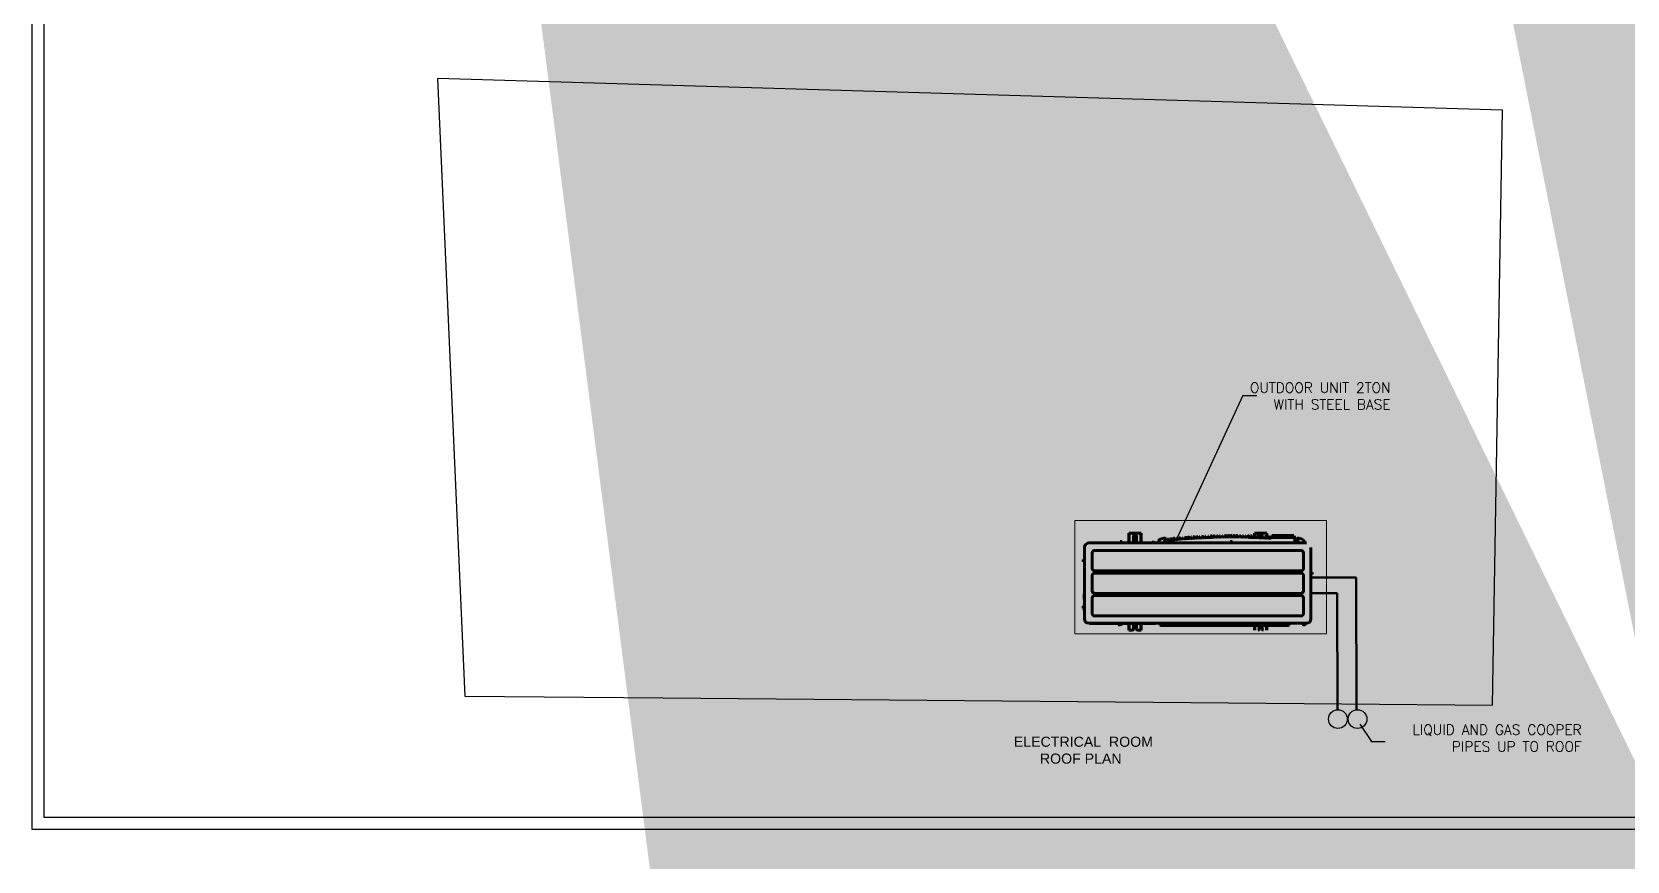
# Model space of a CAD drawing. Header units: inches. Extents: x 191440 to 383551, y 141411 to 284946.
# Drawn here: x 191647.35 to 191686.96, y 141449.01 to 141469.62 of the extents above; entities that cross this region are included whole.
import ezdxf

# ---------------------------------------------------------------- set-up
doc = ezdxf.new("R2010")
doc.units = ezdxf.units.IN
doc.header["$MEASUREMENT"] = 0
for name, color, linetype, lineweight in [('00text', 7, 'Continuous', 13), ('A-ROOF-RFDR', 1, 'Continuous', 25), ('P', 250, 'Continuous', 100)]:
    doc.layers.add(name, color=color, linetype=linetype, lineweight=lineweight)
for name, color, linetype in [('HOME', 8, 'Continuous'), ('Sanitary', 6, 'Continuous'), ('VP', 7, 'Continuous')]:
    doc.layers.add(name, color=color, linetype=linetype)
doc.styles.add('ROMANS', font='romans', dxfattribs={"height": 1})
doc.styles.get("Standard").update_dxf_attribs({"font": 'txt.shx', "height": 0.2})
doc.dimstyles.new('osama', dxfattribs={"dimtxt": 50, "dimasz": 45, "dimexe": 0.18, "dimexo": 0.0625, "dimgap": 0.2, "dimtad": 0, "dimdec": 0, "dimzin": 0, "dimdsep": 46, "dimtxsty": 'ROMANS', "dimcen": 0, "dimse1": 1, "dimse2": 1, "dimclrd": 3, "dimclre": 3, "dimclrt": 5, "dimadec": 0, "dimazin": 0, "dimtfac": 0.6, "dimtdec": 0, "dimtmove": 2, "dimatfit": 3, "dimfxl": 1, "dimtolj": 1, "dimtzin": 0, "dimarcsym": 0})

msp = doc.modelspace()

# ---------------------------------------------------------------- linework, layer by layer
msp.add_lwpolyline([(191704.84572, 141489.30032), (191647.34572, 141489.30032), (191647.34572, 141449.80032), (191704.84572, 141449.80032), (191704.84572, 141489.30032)])
msp.add_lwpolyline([(191704.54572, 141489.00032), (191647.64572, 141489.00032), (191647.64572, 141450.10032), (191704.54572, 141450.10032)], close=True)
at = {"layer": '00text', "color": 5, "lineweight": 50, "ltscale": 5}
for p, q in [((191679.10966, 141456.05656), (191680.23828, 141456.05656)), ((191680.24535, 141452.76075), (191680.23828, 141456.05656)), ((191679.11913, 141455.67014), (191679.76297, 141455.67014)), ((191679.77257, 141452.74885), (191679.76297, 141455.67014))]:
    msp.add_line(p, q, dxfattribs=at)
at = {"layer": '00text', "color": 1, "ltscale": 5}
msp.add_lwpolyline([(191673.24948, 141454.66096), (191673.24948, 141457.47301), (191679.49848, 141457.47301), (191679.49848, 141454.66096)], close=True, dxfattribs=at)
at = {"layer": 'A-ROOF-RFDR'}
for centre in [(191679.78227, 141452.53876), (191680.26868, 141452.53876)]:
    msp.add_circle(centre, 0.23244, dxfattribs=at)
at = {"layer": 'HOME'}
msp.add_line((191657.42164, 141468.45509), (191658.09676, 141453.11165), dxfattribs=at)
at = {"layer": 'HOME', "elevation": 904.54, "flags": 128}
for points in [[(191683.8682, 141467.67524), (191657.42164, 141468.45509)], [(191663.02121, 141453.06733), (191683.61824, 141452.88195), (191683.8682, 141467.67524)], [(191658.09676, 141453.11165), (191663.02121, 141453.06733)]]:
    msp.add_lwpolyline(points, dxfattribs=at)
at = {"layer": 'P', "color": 6, "linetype": 'ByBlock'}
for points in [[(191674.58719, 141457.16121), (191674.59685, 141457.16121)], [(191674.58719, 141457.16121), (191674.58719, 141456.91963)], [(191674.88675, 141457.16121), (191674.59685, 141457.16121)], [(191674.59685, 141457.16121), (191674.59685, 141456.91963)], [(191674.78045, 141457.09357), (191674.77079, 141457.1129), (191674.7418, 141457.12256), (191674.71281, 141457.1129), (191674.70315, 141457.09357)], [(191674.88675, 141457.16121), (191674.88675, 141456.93896)], [(191674.89641, 141457.16121), (191674.88675, 141457.16121)], [(191674.89641, 141457.16121), (191674.89641, 141456.93896)], [(191677.70847, 141457.16121), (191677.70847, 141457.08391)], [(191677.70847, 141457.16121), (191677.71813, 141457.16121)], [(191677.71813, 141457.16121), (191678.00803, 141457.16121)], [(191677.71813, 141457.16121), (191677.71813, 141457.05492)], [(191677.90173, 141457.09357), (191677.89207, 141457.1129), (191677.86308, 141457.12256), (191677.83409, 141457.1129), (191677.82443, 141457.09357)], [(191678.00803, 141457.04525), (191678.00803, 141457.16121)], [(191678.0177, 141457.16121), (191678.00803, 141457.16121)], [(191678.0177, 141457.03559), (191678.0177, 141457.16121)], [(191673.60152, 141456.91963), (191673.56286, 141456.90997), (191673.52421, 141456.88098), (191673.49522, 141456.85198), (191673.48556, 141456.80367)], [(191673.48556, 141456.80367), (191673.48556, 141456.78434)], [(191673.48556, 141456.78434), (191673.48556, 141456.53309)], [(191673.48556, 141456.78434), (191673.48556, 141456.53309)], [(191673.60152, 141456.91963), (191675.4279, 141456.91963)], [(191673.64017, 141456.91963), (191675.19598, 141456.91963)], [(191673.73681, 141456.72636), (191673.71748, 141456.72636), (191673.69815, 141456.70703), (191673.67882, 141456.68771), (191673.67882, 141456.66838)], [(191678.85841, 141456.72636), (191673.73681, 141456.72636)], [(191674.43257, 141456.91963), (191674.42291, 141456.91963), (191674.36493, 141456.91963), (191674.35526, 141456.91963)], [(191674.41324, 141456.94862), (191674.37459, 141456.94862)], [(191674.39392, 141456.93896), (191674.39392, 141456.93896), (191674.38425, 141456.93896), (191674.37459, 141456.93896), (191674.37459, 141456.93896)], [(191674.37459, 141456.93896), (191674.37459, 141456.91963)], [(191674.42291, 141456.91963), (191674.39392, 141456.91963), (191674.37459, 141456.91963)], [(191674.42291, 141456.93896), (191674.41324, 141456.93896), (191674.41324, 141456.93896), (191674.40358, 141456.93896), (191674.39392, 141456.93896)], [(191674.39392, 141456.91963), (191674.39392, 141456.93896)], [(191674.42291, 141456.93896), (191674.42291, 141456.91963)], [(191674.70315, 141457.09357), (191674.70315, 141456.93896)], [(191674.70315, 141456.93896), (191674.71281, 141456.91963)], [(191674.77079, 141456.91963), (191674.78045, 141456.93896)], [(191674.78045, 141457.09357), (191674.78045, 141456.93896)], [(191674.89641, 141456.93896), (191674.88675, 141456.93896), (191674.88675, 141456.93896), (191674.87709, 141456.93896), (191674.86742, 141456.93896)], [(191674.86742, 141456.93896), (191674.86742, 141456.91963)], [(191674.9254, 141456.91963), (191674.89641, 141456.91963), (191674.86742, 141456.91963)], [(191674.91574, 141456.93896), (191674.87709, 141456.93896)], [(191674.9254, 141456.93896), (191674.91574, 141456.93896), (191674.90608, 141456.93896), (191674.90608, 141456.93896), (191674.89641, 141456.93896)], [(191674.89641, 141456.91963), (191674.89641, 141456.93896)], [(191674.89641, 141456.91963), (191674.89641, 141456.93896)], [(191674.9254, 141456.93896), (191674.9254, 141456.91963)], [(191675.18632, 141456.91963), (191675.15733, 141456.91963)], [(191675.18632, 141456.93896), (191675.18632, 141456.93896), (191675.17665, 141456.93896), (191675.17665, 141456.93896), (191675.16699, 141456.93896)], [(191675.16699, 141456.93896), (191675.16699, 141456.91963)], [(191675.21531, 141456.93896), (191675.16699, 141456.93896)], [(191675.16699, 141456.91963), (191675.18632, 141456.91963)], [(191675.21531, 141456.93896), (191675.20564, 141456.93896), (191675.20564, 141456.93896), (191675.19598, 141456.93896), (191675.18632, 141456.93896)], [(191675.18632, 141456.93896), (191675.18632, 141456.91963)], [(191675.21531, 141456.91963), (191675.18632, 141456.91963)], [(191675.21531, 141456.93896), (191675.21531, 141456.91963)], [(191675.31194, 141456.91963), (191675.3216, 141456.94862)], [(191675.35059, 141456.99694), (191675.3216, 141456.96795)], [(191675.3216, 141456.94862), (191675.3216, 141456.96795)], [(191675.45689, 141457.03559), (191675.4279, 141457.02593), (191675.39891, 141457.01626), (191675.36992, 141457.0066), (191675.35059, 141456.99694)], [(191675.43757, 141456.91963), (191675.4279, 141456.91963)], [(191675.4279, 141456.91963), (191675.50521, 141456.91963)], [(191675.4279, 141456.91963), (191675.50521, 141456.91963)], [(191675.48588, 141456.94862), (191675.43757, 141456.94862)], [(191675.46656, 141456.93896), (191675.45689, 141456.93896), (191675.44723, 141456.93896), (191675.44723, 141456.93896), (191675.43757, 141456.93896)], [(191675.43757, 141456.93896), (191675.43757, 141456.91963)], [(191675.49555, 141456.91963), (191675.43757, 141456.91963)], [(191675.49555, 141456.91963), (191675.46656, 141456.91963), (191675.43757, 141456.91963)], [(191675.47622, 141457.03559), (191675.45689, 141457.03559)], [(191675.48588, 141456.93896), (191675.48588, 141456.93896), (191675.47622, 141456.93896), (191675.46656, 141456.93896), (191675.46656, 141456.93896)], [(191675.46656, 141456.93896), (191675.46656, 141456.91963)], [(191675.46656, 141456.91963), (191675.48588, 141456.91963)], [(191675.47622, 141457.03559), (191675.47622, 141457.03559), (191675.48588, 141457.03559), (191675.48588, 141457.03559), (191675.48588, 141457.02593)], [(191675.48588, 141457.02593), (191675.48588, 141457.03559)], [(191675.48588, 141457.02593), (191675.49555, 141457.01626)], [(191675.48588, 141456.93896), (191675.48588, 141456.91963)], [(191675.50521, 141457.0066), (191675.49555, 141457.01626)], [(191675.50521, 141456.97761), (191675.50521, 141456.97761), (191675.50521, 141456.97761), (191675.50521, 141456.97761), (191675.49555, 141456.96795)], [(191675.50521, 141456.91963), (191675.49555, 141456.91963)], [(191675.50521, 141457.0066), (191675.50521, 141456.97761)], [(191675.55353, 141456.98727), (191675.50521, 141456.97761)], [(191675.50521, 141456.91963), (191677.09001, 141456.91963)], [(191675.55353, 141456.98727), (191675.56319, 141457.0066)], [(191675.55353, 141456.98727), (191675.55353, 141456.98727), (191675.56319, 141456.98727), (191675.56319, 141456.97761), (191675.56319, 141456.97761), (191675.56319, 141456.97761)], [(191675.57285, 141457.0066), (191675.56319, 141457.01626), (191675.56319, 141457.0066)], [(191675.57285, 141456.98727), (191675.57285, 141457.0066)], [(191675.57285, 141456.97761), (191675.57285, 141456.97761), (191675.57285, 141456.98727), (191675.57285, 141456.98727), (191675.57285, 141456.98727), (191675.57285, 141456.98727)], [(191675.63083, 141456.98727), (191675.57285, 141456.98727)], [(191675.6405, 141457.01626), (191675.6405, 141457.02593), (191675.63083, 141457.01626)], [(191675.63083, 141457.01626), (191675.63083, 141456.98727)], [(191675.63083, 141456.98727), (191675.63083, 141456.98727), (191675.63083, 141456.98727), (191675.63083, 141456.98727), (191675.63083, 141456.98727), (191675.63083, 141456.98727)], [(191675.6405, 141457.01626), (191675.65016, 141456.99694)], [(191675.6405, 141456.98727), (191675.6405, 141456.98727), (191675.6405, 141456.98727), (191675.65016, 141456.98727), (191675.65016, 141456.98727), (191675.65016, 141456.99694)], [(191675.69848, 141456.99694), (191675.65016, 141456.99694)], [(191675.7178, 141457.02593), (191675.70814, 141457.03559), (191675.69848, 141457.02593)], [(191675.69848, 141457.02593), (191675.69848, 141456.99694)], [(191675.69848, 141456.99694), (191675.69848, 141456.99694), (191675.69848, 141456.99694), (191675.69848, 141456.99694), (191675.70814, 141456.99694), (191675.70814, 141456.98727)], [(191675.70814, 141456.99694), (191675.7178, 141456.99694), (191675.7178, 141456.99694), (191675.7178, 141456.99694), (191675.7178, 141456.99694), (191675.7178, 141456.99694)], [(191675.7178, 141457.02593), (191675.7178, 141456.99694)], [(191675.77578, 141457.0066), (191675.7178, 141456.99694)], [(191675.78545, 141457.03559), (191675.77578, 141457.03559), (191675.77578, 141457.03559)], [(191675.77578, 141457.0066), (191675.77578, 141457.03559)], [(191675.77578, 141457.0066), (191675.77578, 141457.0066), (191675.77578, 141457.0066), (191675.77578, 141457.0066), (191675.77578, 141456.99694), (191675.77578, 141456.99694)], [(191675.78545, 141457.03559), (191675.78545, 141457.0066)], [(191675.78545, 141456.99694), (191675.78545, 141456.99694), (191675.78545, 141457.0066), (191675.78545, 141457.0066), (191675.78545, 141457.0066), (191675.78545, 141457.0066)], [(191675.84343, 141457.0066), (191675.78545, 141457.0066)], [(191675.85309, 141457.03559), (191675.85309, 141457.04525), (191675.84343, 141457.03559)], [(191675.84343, 141457.03559), (191675.84343, 141457.0066)], [(191675.84343, 141457.0066), (191675.84343, 141457.0066), (191675.84343, 141457.0066), (191675.84343, 141457.0066), (191675.84343, 141457.0066), (191675.85309, 141457.0066)], [(191675.86276, 141457.01626), (191675.85309, 141457.03559)], [(191675.85309, 141457.0066), (191675.85309, 141457.0066), (191675.86276, 141457.0066), (191675.86276, 141457.0066), (191675.86276, 141457.01626), (191675.86276, 141457.01626)], [(191675.91107, 141457.01626), (191675.86276, 141457.01626)], [(191675.92074, 141457.04525), (191675.91107, 141457.01626)], [(191675.91107, 141457.01626), (191675.91107, 141457.01626), (191675.91107, 141457.01626), (191675.92074, 141457.01626), (191675.92074, 141457.01626), (191675.92074, 141457.0066)], [(191675.9304, 141457.04525), (191675.92074, 141457.04525), (191675.92074, 141457.04525)], [(191675.9304, 141457.04525), (191675.9304, 141457.01626)], [(191675.98838, 141457.02593), (191675.9304, 141457.01626)], [(191675.9304, 141457.01626), (191675.9304, 141457.01626), (191675.9304, 141457.01626), (191675.9304, 141457.01626), (191675.9304, 141457.01626), (191675.9304, 141457.01626)], [(191675.99804, 141457.04525), (191675.99804, 141457.05492), (191675.98838, 141457.04525)], [(191675.98838, 141457.02593), (191675.98838, 141457.04525)], [(191675.98838, 141457.02593), (191675.98838, 141457.02593), (191675.98838, 141457.02593), (191675.98838, 141457.01626), (191675.98838, 141457.01626), (191675.98838, 141457.01626)], [(191675.99804, 141457.02593), (191675.99804, 141457.04525)], [(191675.99804, 141457.01626), (191675.99804, 141457.01626), (191675.99804, 141457.02593), (191675.99804, 141457.02593), (191675.99804, 141457.02593), (191675.99804, 141457.02593)], [(191676.05602, 141457.02593), (191675.99804, 141457.02593)], [(191676.07535, 141457.05492), (191676.06569, 141457.06458), (191676.05602, 141457.05492)], [(191676.05602, 141457.02593), (191676.05602, 141457.05492)], [(191676.05602, 141457.02593), (191676.05602, 141457.02593), (191676.05602, 141457.02593), (191676.05602, 141457.02593), (191676.06569, 141457.02593), (191676.06569, 141457.02593)], [(191676.06569, 141457.02593), (191676.06569, 141457.02593), (191676.07535, 141457.02593), (191676.07535, 141457.02593), (191676.07535, 141457.02593), (191676.07535, 141457.02593)], [(191676.07535, 141457.02593), (191676.07535, 141457.05492)], [(191676.12367, 141457.03559), (191676.07535, 141457.02593)], [(191676.13333, 141457.06458), (191676.12367, 141457.03559)], [(191676.12367, 141457.03559), (191676.12367, 141457.03559), (191676.12367, 141457.03559), (191676.13333, 141457.03559), (191676.13333, 141457.02593), (191676.13333, 141457.02593)], [(191676.14299, 141457.06458), (191676.13333, 141457.06458), (191676.13333, 141457.06458)], [(191676.14299, 141457.03559), (191676.14299, 141457.06458)], [(191676.14299, 141457.02593), (191676.14299, 141457.02593), (191676.14299, 141457.03559), (191676.14299, 141457.03559), (191676.14299, 141457.03559), (191676.14299, 141457.03559)], [(191676.20097, 141457.03559), (191676.14299, 141457.03559)], [(191676.21064, 141457.06458), (191676.21064, 141457.07424), (191676.20097, 141457.06458)], [(191676.20097, 141457.03559), (191676.20097, 141457.06458)], [(191676.20097, 141457.03559), (191676.20097, 141457.03559), (191676.20097, 141457.03559), (191676.20097, 141457.03559), (191676.20097, 141457.03559), (191676.20097, 141457.03559)], [(191676.21064, 141457.06458), (191676.2203, 141457.03559)], [(191676.21064, 141457.03559), (191676.21064, 141457.03559), (191676.21064, 141457.03559), (191676.21064, 141457.03559), (191676.2203, 141457.03559), (191676.2203, 141457.03559)], [(191676.26862, 141457.04525), (191676.2203, 141457.03559)], [(191676.28795, 141457.06458), (191676.27828, 141457.07424), (191676.26862, 141457.06458)], [(191676.26862, 141457.06458), (191676.26862, 141457.04525)], [(191676.26862, 141457.04525), (191676.26862, 141457.04525), (191676.26862, 141457.04525), (191676.26862, 141457.03559), (191676.27828, 141457.03559), (191676.27828, 141457.03559)], [(191676.27828, 141457.03559), (191676.27828, 141457.03559), (191676.28795, 141457.04525), (191676.28795, 141457.04525), (191676.28795, 141457.04525), (191676.28795, 141457.04525)], [(191676.28795, 141457.04525), (191676.28795, 141457.06458)], [(191676.34593, 141457.04525), (191676.28795, 141457.04525)], [(191676.35559, 141457.07424), (191676.34593, 141457.07424), (191676.34593, 141457.07424)], [(191676.34593, 141457.04525), (191676.34593, 141457.07424)], [(191676.34593, 141457.04525), (191676.34593, 141457.04525), (191676.34593, 141457.04525), (191676.34593, 141457.04525), (191676.34593, 141457.04525), (191676.34593, 141457.03559)], [(191676.35559, 141457.07424), (191676.35559, 141457.04525)], [(191676.35559, 141457.03559), (191676.35559, 141457.04525), (191676.35559, 141457.04525), (191676.35559, 141457.04525), (191676.35559, 141457.04525), (191676.35559, 141457.04525)], [(191676.41357, 141457.04525), (191676.35559, 141457.04525)], [(191676.42323, 141457.07424), (191676.42323, 141457.08391), (191676.41357, 141457.07424)], [(191676.41357, 141457.04525), (191676.41357, 141457.07424)], [(191676.41357, 141457.04525), (191676.41357, 141457.04525), (191676.41357, 141457.04525), (191676.41357, 141457.04525), (191676.41357, 141457.04525), (191676.41357, 141457.04525)], [(191676.4329, 141457.04525), (191676.42323, 141457.07424)], [(191676.42323, 141457.04525), (191676.42323, 141457.04525), (191676.42323, 141457.04525), (191676.4329, 141457.04525), (191676.4329, 141457.04525), (191676.4329, 141457.04525)], [(191676.48121, 141457.05492), (191676.4329, 141457.04525)], [(191676.48121, 141457.05492), (191676.49088, 141457.08391)], [(191676.48121, 141457.05492), (191676.48121, 141457.05492), (191676.48121, 141457.05492), (191676.48121, 141457.05492), (191676.49088, 141457.04525), (191676.49088, 141457.04525)], [(191676.50054, 141457.08391), (191676.49088, 141457.08391), (191676.49088, 141457.08391)], [(191676.49088, 141457.04525), (191676.50054, 141457.04525), (191676.50054, 141457.05492), (191676.50054, 141457.05492), (191676.50054, 141457.05492), (191676.50054, 141457.05492)], [(191676.50054, 141457.05492), (191676.50054, 141457.08391)], [(191676.55852, 141457.05492), (191676.50054, 141457.05492)], [(191676.56818, 141457.08391), (191676.55852, 141457.08391), (191676.55852, 141457.08391)], [(191676.55852, 141457.05492), (191676.55852, 141457.08391)], [(191676.55852, 141457.05492), (191676.55852, 141457.05492), (191676.55852, 141457.05492), (191676.55852, 141457.05492), (191676.55852, 141457.05492), (191676.55852, 141457.04525)], [(191676.56818, 141457.08391), (191676.56818, 141457.05492)], [(191676.56818, 141457.04525), (191676.56818, 141457.05492), (191676.56818, 141457.05492), (191676.56818, 141457.05492), (191676.56818, 141457.05492), (191676.56818, 141457.05492)], [(191676.62616, 141457.05492), (191676.56818, 141457.05492)], [(191676.64549, 141457.08391), (191676.63583, 141457.09357), (191676.62616, 141457.08391)], [(191676.62616, 141457.05492), (191676.62616, 141457.08391)], [(191676.62616, 141457.05492), (191676.62616, 141457.05492), (191676.62616, 141457.05492), (191676.62616, 141457.05492), (191676.62616, 141457.05492), (191676.63583, 141457.05492)], [(191676.63583, 141457.05492), (191676.63583, 141457.05492), (191676.64549, 141457.05492), (191676.64549, 141457.05492), (191676.64549, 141457.05492), (191676.64549, 141457.05492)], [(191676.64549, 141457.08391), (191676.64549, 141457.05492)], [(191676.69381, 141457.06458), (191676.64549, 141457.05492)], [(191676.69381, 141457.06458), (191676.70347, 141457.08391)], [(191676.69381, 141457.06458), (191676.69381, 141457.06458), (191676.69381, 141457.05492), (191676.70347, 141457.05492), (191676.70347, 141457.05492), (191676.70347, 141457.05492)], [(191676.71314, 141457.08391), (191676.70347, 141457.09357), (191676.70347, 141457.08391)], [(191676.71314, 141457.06458), (191676.71314, 141457.08391)], [(191676.71314, 141457.05492), (191676.71314, 141457.05492), (191676.71314, 141457.05492), (191676.71314, 141457.06458), (191676.71314, 141457.06458), (191676.71314, 141457.06458)], [(191676.77112, 141457.06458), (191676.71314, 141457.06458)], [(191676.78078, 141457.09357), (191676.78078, 141457.09357), (191676.77112, 141457.09357)], [(191676.77112, 141457.06458), (191676.77112, 141457.09357)], [(191676.77112, 141457.06458), (191676.77112, 141457.06458), (191676.77112, 141457.06458), (191676.77112, 141457.06458), (191676.77112, 141457.05492), (191676.77112, 141457.05492)], [(191676.78078, 141457.09357), (191676.79044, 141457.06458)], [(191676.78078, 141457.05492), (191676.78078, 141457.05492), (191676.78078, 141457.06458), (191676.78078, 141457.06458), (191676.79044, 141457.06458), (191676.79044, 141457.06458)], [(191676.83876, 141457.06458), (191676.79044, 141457.06458)], [(191676.85809, 141457.09357), (191676.84842, 141457.09357), (191676.83876, 141457.09357)], [(191676.83876, 141457.06458), (191676.83876, 141457.09357)], [(191676.83876, 141457.06458), (191676.83876, 141457.06458), (191676.83876, 141457.06458), (191676.83876, 141457.06458), (191676.84842, 141457.05492), (191676.84842, 141457.05492)], [(191676.84842, 141457.05492), (191676.84842, 141457.05492), (191676.85809, 141457.06458), (191676.85809, 141457.06458), (191676.85809, 141457.06458), (191676.85809, 141457.06458)], [(191676.85809, 141457.09357), (191676.85809, 141457.06458)], [(191676.9064, 141457.06458), (191676.85809, 141457.06458)], [(191676.9064, 141457.06458), (191676.91607, 141457.09357)], [(191676.9064, 141457.06458), (191676.91607, 141457.06458), (191676.91607, 141457.06458), (191676.91607, 141457.06458), (191676.91607, 141457.06458), (191676.91607, 141457.05492)], [(191676.92573, 141457.09357), (191676.91607, 141457.09357), (191676.91607, 141457.09357)], [(191676.92573, 141457.06458), (191676.92573, 141457.09357)], [(191676.92573, 141457.05492), (191676.92573, 141457.06458), (191676.92573, 141457.06458), (191676.92573, 141457.06458), (191676.92573, 141457.06458), (191676.92573, 141457.06458)], [(191676.98371, 141457.06458), (191676.92573, 141457.06458)], [(191676.99337, 141457.09357), (191676.99337, 141457.10323), (191676.98371, 141457.09357)], [(191676.98371, 141457.09357), (191676.98371, 141457.06458)], [(191676.98371, 141457.06458), (191676.98371, 141457.06458), (191676.98371, 141457.06458), (191676.98371, 141457.06458), (191676.98371, 141457.06458), (191676.98371, 141457.06458)], [(191677.00304, 141457.06458), (191676.99337, 141457.09357)], [(191676.99337, 141457.06458), (191676.99337, 141457.06458), (191676.99337, 141457.06458), (191677.00304, 141457.06458), (191677.00304, 141457.06458), (191677.00304, 141457.06458)], [(191677.05135, 141457.06458), (191677.00304, 141457.06458)], [(191677.07068, 141457.09357), (191677.06102, 141457.10323), (191677.05135, 141457.09357)], [(191677.05135, 141457.06458), (191677.05135, 141457.09357)], [(191677.05135, 141457.06458), (191677.05135, 141457.06458), (191677.05135, 141457.06458), (191677.05135, 141457.06458), (191677.06102, 141457.06458), (191677.06102, 141457.06458)], [(191677.06102, 141457.06458), (191677.07068, 141457.06458), (191677.07068, 141457.06458), (191677.07068, 141457.06458), (191677.07068, 141457.06458), (191677.07068, 141457.06458)], [(191677.07068, 141457.09357), (191677.07068, 141457.06458)], [(191677.12866, 141457.06458), (191677.07068, 141457.06458)], [(191677.09001, 141456.91963), (191677.16732, 141456.91963)], [(191677.09967, 141456.91963), (191677.09001, 141456.91963)], [(191677.09001, 141456.91963), (191677.16732, 141456.91963)], [(191677.16732, 141456.91963), (191677.09967, 141456.91963)], [(191677.15765, 141456.94862), (191677.10933, 141456.94862)], [(191677.12866, 141456.93896), (191677.12866, 141456.93896), (191677.119, 141456.93896), (191677.10933, 141456.93896), (191677.10933, 141456.93896)], [(191677.10933, 141456.93896), (191677.10933, 141456.91963)], [(191677.12866, 141456.91963), (191677.10933, 141456.91963)], [(191677.13833, 141457.09357), (191677.12866, 141457.10323), (191677.12866, 141457.09357)], [(191677.12866, 141457.06458), (191677.12866, 141457.09357)], [(191677.12866, 141457.06458), (191677.12866, 141457.06458), (191677.12866, 141457.06458), (191677.12866, 141457.06458), (191677.12866, 141457.06458), (191677.12866, 141457.06458)], [(191677.15765, 141456.93896), (191677.14799, 141456.93896), (191677.14799, 141456.93896), (191677.13833, 141456.93896), (191677.12866, 141456.93896)], [(191677.12866, 141456.93896), (191677.12866, 141456.91963)], [(191677.15765, 141456.91963), (191677.12866, 141456.91963)], [(191677.13833, 141457.06458), (191677.13833, 141457.09357)], [(191677.13833, 141457.06458), (191677.13833, 141457.06458), (191677.13833, 141457.06458), (191677.13833, 141457.06458), (191677.13833, 141457.06458), (191677.13833, 141457.06458)], [(191677.19631, 141457.06458), (191677.13833, 141457.06458)], [(191677.15765, 141456.93896), (191677.15765, 141456.91963)], [(191677.16732, 141456.91963), (191677.16732, 141456.91963)], [(191677.16732, 141456.91963), (191678.76178, 141456.91963)], [(191677.20597, 141457.09357), (191677.20597, 141457.10323), (191677.19631, 141457.09357)], [(191677.19631, 141457.09357), (191677.19631, 141457.06458)], [(191677.20597, 141457.06458), (191677.19631, 141457.06458), (191677.19631, 141457.06458), (191677.19631, 141457.06458), (191677.19631, 141457.06458), (191677.19631, 141457.06458)], [(191677.21563, 141457.06458), (191677.20597, 141457.09357)], [(191677.21563, 141457.06458), (191677.21563, 141457.06458), (191677.21563, 141457.06458), (191677.21563, 141457.06458), (191677.20597, 141457.06458), (191677.20597, 141457.06458)], [(191677.26395, 141457.06458), (191677.21563, 141457.06458)], [(191677.26395, 141457.06458), (191677.27361, 141457.09357)], [(191677.27361, 141457.06458), (191677.27361, 141457.06458), (191677.27361, 141457.06458), (191677.26395, 141457.06458), (191677.26395, 141457.06458), (191677.26395, 141457.06458)], [(191677.28328, 141457.09357), (191677.27361, 141457.10323), (191677.27361, 141457.09357)], [(191677.28328, 141457.09357), (191677.28328, 141457.06458)], [(191677.28328, 141457.06458), (191677.28328, 141457.06458), (191677.28328, 141457.06458), (191677.28328, 141457.06458), (191677.28328, 141457.06458), (191677.28328, 141457.06458)], [(191677.34126, 141457.06458), (191677.28328, 141457.06458)], [(191677.35092, 141457.09357), (191677.35092, 141457.09357), (191677.34126, 141457.09357)], [(191677.34126, 141457.06458), (191677.34126, 141457.09357)], [(191677.34126, 141457.05492), (191677.34126, 141457.06458), (191677.34126, 141457.06458), (191677.34126, 141457.06458), (191677.34126, 141457.06458), (191677.34126, 141457.06458)], [(191677.35092, 141457.06458), (191677.35092, 141457.09357)], [(191677.35092, 141457.06458), (191677.35092, 141457.06458), (191677.35092, 141457.06458), (191677.35092, 141457.06458), (191677.35092, 141457.06458), (191677.35092, 141457.05492)], [(191677.4089, 141457.06458), (191677.35092, 141457.06458)], [(191677.42823, 141457.09357), (191677.41856, 141457.09357), (191677.4089, 141457.09357)], [(191677.4089, 141457.09357), (191677.4089, 141457.06458)], [(191677.41856, 141457.05492), (191677.41856, 141457.05492), (191677.4089, 141457.06458), (191677.4089, 141457.06458), (191677.4089, 141457.06458), (191677.4089, 141457.06458)], [(191677.42823, 141457.06458), (191677.42823, 141457.06458), (191677.42823, 141457.06458), (191677.42823, 141457.06458), (191677.41856, 141457.05492), (191677.41856, 141457.05492)], [(191677.42823, 141457.06458), (191677.42823, 141457.09357)], [(191677.47654, 141457.06458), (191677.42823, 141457.06458)], [(191677.48621, 141457.09357), (191677.47654, 141457.06458)], [(191677.48621, 141457.05492), (191677.48621, 141457.05492), (191677.48621, 141457.06458), (191677.48621, 141457.06458), (191677.47654, 141457.06458), (191677.47654, 141457.06458)], [(191677.49587, 141457.09357), (191677.48621, 141457.09357), (191677.48621, 141457.09357)], [(191677.49587, 141457.06458), (191677.49587, 141457.09357)], [(191677.49587, 141457.06458), (191677.49587, 141457.06458), (191677.49587, 141457.06458), (191677.49587, 141457.06458), (191677.49587, 141457.05492), (191677.49587, 141457.05492)], [(191677.55385, 141457.06458), (191677.49587, 141457.06458)], [(191677.56352, 141457.08391), (191677.56352, 141457.09357), (191677.55385, 141457.08391)], [(191677.55385, 141457.06458), (191677.55385, 141457.08391)], [(191677.55385, 141457.05492), (191677.55385, 141457.05492), (191677.55385, 141457.05492), (191677.55385, 141457.06458), (191677.55385, 141457.06458), (191677.55385, 141457.06458)], [(191677.57318, 141457.06458), (191677.56352, 141457.08391)], [(191677.57318, 141457.06458), (191677.57318, 141457.06458), (191677.57318, 141457.05492), (191677.56352, 141457.05492), (191677.56352, 141457.05492), (191677.56352, 141457.05492)], [(191677.6215, 141457.05492), (191677.57318, 141457.06458)], [(191677.64082, 141457.08391), (191677.63116, 141457.09357), (191677.6215, 141457.08391)], [(191677.6215, 141457.08391), (191677.6215, 141457.05492)], [(191677.63116, 141457.05492), (191677.63116, 141457.05492), (191677.6215, 141457.05492), (191677.6215, 141457.05492), (191677.6215, 141457.05492), (191677.6215, 141457.05492)], [(191677.64082, 141457.05492), (191677.64082, 141457.05492), (191677.64082, 141457.05492), (191677.64082, 141457.05492), (191677.63116, 141457.05492), (191677.63116, 141457.05492)], [(191677.64082, 141457.05492), (191677.64082, 141457.08391)], [(191677.6988, 141457.05492), (191677.64082, 141457.05492)], [(191677.70847, 141457.08391), (191677.6988, 141457.08391), (191677.6988, 141457.08391)], [(191677.6988, 141457.08391), (191677.6988, 141457.05492)], [(191677.6988, 141457.04525), (191677.6988, 141457.05492), (191677.6988, 141457.05492), (191677.6988, 141457.05492), (191677.6988, 141457.05492), (191677.6988, 141457.05492)], [(191677.70847, 141457.05492), (191677.70847, 141457.08391)], [(191677.70847, 141457.05492), (191677.70847, 141457.05492), (191677.70847, 141457.05492), (191677.70847, 141457.05492), (191677.70847, 141457.05492), (191677.70847, 141457.04525)], [(191677.76645, 141457.05492), (191677.70847, 141457.05492)], [(191677.77611, 141457.08391), (191677.77611, 141457.08391), (191677.76645, 141457.08391)], [(191677.76645, 141457.05492), (191677.76645, 141457.08391)], [(191677.76645, 141457.04525), (191677.76645, 141457.04525), (191677.76645, 141457.05492), (191677.76645, 141457.05492), (191677.76645, 141457.05492), (191677.76645, 141457.05492)], [(191677.78577, 141457.05492), (191677.77611, 141457.08391)], [(191677.78577, 141457.05492), (191677.78577, 141457.05492), (191677.78577, 141457.05492), (191677.78577, 141457.05492), (191677.77611, 141457.04525), (191677.77611, 141457.04525)], [(191677.83409, 141457.04525), (191677.78577, 141457.05492)], [(191677.82443, 141457.09357), (191677.82443, 141457.05492)], [(191677.83409, 141457.04525), (191677.84375, 141457.07424)], [(191677.84375, 141457.04525), (191677.84375, 141457.04525), (191677.83409, 141457.04525), (191677.83409, 141457.04525), (191677.83409, 141457.04525), (191677.83409, 141457.04525)], [(191677.85342, 141457.07424), (191677.84375, 141457.08391), (191677.84375, 141457.07424)], [(191677.85342, 141457.04525), (191677.85342, 141457.04525), (191677.85342, 141457.04525), (191677.85342, 141457.04525), (191677.85342, 141457.04525), (191677.84375, 141457.04525)], [(191677.85342, 141457.04525), (191677.85342, 141457.07424)], [(191677.9114, 141457.04525), (191677.85342, 141457.04525)], [(191677.90173, 141457.04525), (191677.90173, 141457.09357)], [(191677.92106, 141457.07424), (191677.9114, 141457.07424), (191677.9114, 141457.07424)], [(191677.9114, 141457.07424), (191677.9114, 141457.04525)], [(191677.9114, 141457.03559), (191677.9114, 141457.04525), (191677.9114, 141457.04525), (191677.9114, 141457.04525), (191677.9114, 141457.04525), (191677.9114, 141457.04525)], [(191677.92106, 141457.04525), (191677.92106, 141457.07424)], [(191677.92106, 141457.04525), (191677.92106, 141457.04525), (191677.92106, 141457.04525), (191677.92106, 141457.04525), (191677.92106, 141457.04525), (191677.92106, 141457.03559)], [(191677.97904, 141457.04525), (191677.92106, 141457.04525)], [(191677.99837, 141457.06458), (191677.98871, 141457.07424), (191677.97904, 141457.06458)], [(191677.97904, 141457.04525), (191677.97904, 141457.06458)], [(191677.98871, 141457.03559), (191677.97904, 141457.03559), (191677.97904, 141457.04525), (191677.97904, 141457.04525), (191677.97904, 141457.04525), (191677.97904, 141457.04525)], [(191677.99837, 141457.04525), (191677.99837, 141457.04525), (191677.99837, 141457.04525), (191677.99837, 141457.03559), (191677.98871, 141457.03559), (191677.98871, 141457.03559)], [(191677.99837, 141457.06458), (191677.99837, 141457.04525)], [(191678.04669, 141457.03559), (191677.99837, 141457.04525)], [(191678.05635, 141457.06458), (191678.04669, 141457.03559)], [(191678.05635, 141457.03559), (191678.05635, 141457.03559), (191678.05635, 141457.03559), (191678.04669, 141457.03559), (191678.04669, 141457.03559), (191678.04669, 141457.03559)], [(191678.06601, 141457.06458), (191678.05635, 141457.07424), (191678.05635, 141457.06458)], [(191678.06601, 141457.03559), (191678.06601, 141457.06458)], [(191678.06601, 141457.03559), (191678.06601, 141457.03559), (191678.06601, 141457.03559), (191678.06601, 141457.03559), (191678.06601, 141457.03559), (191678.06601, 141457.03559)], [(191678.12399, 141457.03559), (191678.06601, 141457.03559)], [(191678.13366, 141457.09357), (191678.12399, 141457.06458)], [(191678.13366, 141457.06458), (191678.13366, 141457.06458), (191678.12399, 141457.06458)], [(191678.12399, 141457.03559), (191678.12399, 141457.06458)], [(191678.12399, 141457.02593), (191678.12399, 141457.02593), (191678.12399, 141457.03559), (191678.12399, 141457.03559), (191678.12399, 141457.03559), (191678.12399, 141457.03559)], [(191678.13366, 141457.05492), (191678.13366, 141457.05492), (191678.13366, 141457.04525)], [(191678.13366, 141457.05492), (191678.19164, 141457.05492), (191678.21096, 141457.05492)], [(191678.57817, 141457.10323), (191678.14332, 141457.10323)], [(191678.21096, 141457.05492), (191678.2013, 141457.06458), (191678.19164, 141457.05492)], [(191678.19164, 141457.05492), (191678.19164, 141457.05492), (191678.19164, 141457.05492), (191678.2013, 141457.05492), (191678.2013, 141457.05492), (191678.2013, 141457.05492), (191678.2013, 141457.05492), (191678.2013, 141457.05492), (191678.2013, 141457.05492), (191678.2013, 141457.05492), (191678.21096, 141457.05492), (191678.21096, 141457.05492), (191678.21096, 141457.05492)], [(191678.21096, 141457.05492), (191678.26894, 141457.05492)], [(191678.27861, 141457.05492), (191678.26894, 141457.06458), (191678.26894, 141457.05492)], [(191678.26894, 141457.05492), (191678.26894, 141457.05492), (191678.26894, 141457.05492), (191678.26894, 141457.05492), (191678.26894, 141457.05492), (191678.26894, 141457.05492), (191678.26894, 141457.05492), (191678.26894, 141457.05492), (191678.27861, 141457.05492), (191678.27861, 141457.05492), (191678.27861, 141457.05492), (191678.27861, 141457.05492), (191678.27861, 141457.05492)], [(191678.26894, 141457.05492), (191678.27861, 141457.05492)], [(191678.27861, 141457.05492), (191678.33659, 141457.05492)], [(191678.34625, 141457.05492), (191678.34625, 141457.06458), (191678.33659, 141457.05492)], [(191678.33659, 141457.05492), (191678.33659, 141457.05492), (191678.33659, 141457.05492), (191678.33659, 141457.05492), (191678.34625, 141457.05492), (191678.34625, 141457.05492), (191678.34625, 141457.05492), (191678.34625, 141457.05492), (191678.34625, 141457.05492), (191678.34625, 141457.05492), (191678.34625, 141457.05492), (191678.34625, 141457.05492), (191678.34625, 141457.05492)], [(191678.33659, 141457.05492), (191678.34625, 141457.05492)], [(191678.34625, 141457.05492), (191678.4139, 141457.05492)], [(191678.42356, 141457.05492), (191678.4139, 141457.06458), (191678.4139, 141457.05492)], [(191678.4139, 141457.05492), (191678.4139, 141457.05492), (191678.4139, 141457.05492), (191678.4139, 141457.05492), (191678.4139, 141457.05492), (191678.4139, 141457.05492), (191678.4139, 141457.05492), (191678.4139, 141457.05492), (191678.4139, 141457.05492), (191678.42356, 141457.05492), (191678.42356, 141457.05492), (191678.42356, 141457.05492), (191678.42356, 141457.05492)], [(191678.4139, 141457.05492), (191678.42356, 141457.05492)], [(191678.42356, 141457.05492), (191678.48154, 141457.05492)], [(191678.4912, 141457.05492), (191678.48154, 141457.06458), (191678.48154, 141457.05492)], [(191678.48154, 141457.05492), (191678.48154, 141457.05492), (191678.48154, 141457.05492), (191678.48154, 141457.05492), (191678.48154, 141457.05492), (191678.48154, 141457.05492), (191678.4912, 141457.05492), (191678.4912, 141457.05492), (191678.4912, 141457.05492), (191678.4912, 141457.05492), (191678.4912, 141457.05492), (191678.4912, 141457.05492), (191678.4912, 141457.05492)], [(191678.48154, 141457.05492), (191678.4912, 141457.05492)], [(191678.4912, 141457.05492), (191678.54918, 141457.05492)], [(191678.56851, 141457.05492), (191678.55885, 141457.06458), (191678.54918, 141457.05492)], [(191678.54918, 141457.05492), (191678.54918, 141457.05492), (191678.54918, 141457.05492), (191678.54918, 141457.05492), (191678.55885, 141457.05492), (191678.55885, 141457.05492), (191678.55885, 141457.05492), (191678.55885, 141457.05492), (191678.55885, 141457.05492), (191678.55885, 141457.05492), (191678.55885, 141457.05492), (191678.55885, 141457.05492), (191678.56851, 141457.05492)], [(191678.54918, 141457.05492), (191678.56851, 141457.05492)], [(191678.56851, 141457.05492), (191678.62649, 141457.05492)], [(191678.57817, 141457.10323), (191678.68447, 141457.10323)], [(191678.63615, 141457.05492), (191678.62649, 141457.06458), (191678.62649, 141457.05492)], [(191678.62649, 141457.05492), (191678.62649, 141457.05492), (191678.62649, 141457.05492), (191678.62649, 141457.05492), (191678.62649, 141457.05492), (191678.62649, 141457.05492), (191678.62649, 141457.05492), (191678.62649, 141457.05492), (191678.62649, 141457.05492), (191678.63615, 141457.05492), (191678.63615, 141457.05492), (191678.63615, 141457.05492), (191678.63615, 141457.05492)], [(191678.62649, 141457.05492), (191678.63615, 141457.05492)], [(191678.63615, 141457.05492), (191678.69413, 141457.05492)], [(191678.7038, 141457.05492), (191678.69413, 141457.09357)], [(191678.7038, 141457.05492), (191678.69413, 141457.05492)], [(191678.71346, 141456.98727), (191678.7038, 141457.05492)], [(191678.71346, 141456.98727), (191678.7038, 141456.98727), (191678.7038, 141456.98727), (191678.7038, 141456.97761), (191678.7038, 141456.97761), (191678.7038, 141456.97761)], [(191678.76178, 141456.97761), (191678.71346, 141456.98727)], [(191678.77144, 141457.01626), (191678.76178, 141457.0066)], [(191678.76178, 141456.97761), (191678.76178, 141457.0066)], [(191678.77144, 141456.96795), (191678.77144, 141456.96795), (191678.76178, 141456.97761), (191678.76178, 141456.97761), (191678.76178, 141456.97761), (191678.76178, 141456.97761), (191678.76178, 141456.97761)], [(191678.76178, 141456.91963), (191678.83908, 141456.91963)], [(191678.82942, 141456.91963), (191678.77144, 141456.91963), (191678.76178, 141456.91963)], [(191678.76178, 141456.91963), (191678.83908, 141456.91963)], [(191678.7811, 141457.02593), (191678.77144, 141457.01626)], [(191678.80043, 141456.93896), (191678.79077, 141456.93896), (191678.79077, 141456.93896), (191678.7811, 141456.93896), (191678.77144, 141456.93896)], [(191678.77144, 141456.93896), (191678.77144, 141456.91963)], [(191678.82942, 141456.91963), (191678.80043, 141456.91963), (191678.77144, 141456.91963)], [(191678.7811, 141457.02593), (191678.7811, 141457.03559), (191678.7811, 141457.03559), (191678.79077, 141457.03559), (191678.79077, 141457.03559)], [(191678.7811, 141457.03559), (191678.7811, 141457.02593)], [(191678.81976, 141456.94862), (191678.7811, 141456.94862)], [(191678.81009, 141457.03559), (191678.80043, 141457.03559)], [(191678.82942, 141456.93896), (191678.81976, 141456.93896), (191678.81009, 141456.93896), (191678.81009, 141456.93896), (191678.80043, 141456.93896)], [(191678.80043, 141456.93896), (191678.80043, 141456.91963)], [(191678.80043, 141456.91963), (191678.82942, 141456.91963)], [(191678.82942, 141457.02593), (191678.81009, 141457.03559)], [(191678.91639, 141456.99694), (191678.87774, 141457.01626), (191678.82942, 141457.02593)], [(191678.82942, 141456.93896), (191678.82942, 141456.91963)], [(191678.83908, 141456.91963), (191678.82942, 141456.91963)], [(191678.83908, 141456.91963), (191679.00336, 141456.91963)], [(191678.92606, 141456.66838), (191678.92606, 141456.68771), (191678.90673, 141456.70703), (191678.8874, 141456.72636), (191678.85841, 141456.72636)], [(191678.93572, 141456.96795), (191678.91639, 141456.99694)], [(191678.94538, 141456.94862), (191678.93572, 141456.96795)], [(191678.94538, 141456.94862), (191678.95505, 141456.91963)], [(191679.10966, 141456.78434), (191679.10966, 141456.80367)], [(191679.10966, 141456.80367), (191679.10966, 141455.0256)], [(191679.10966, 141456.44612), (191679.10966, 141456.78434)], [(191673.45657, 141456.49444), (191673.45657, 141456.45579)], [(191673.46623, 141456.49444), (191673.46623, 141456.49444), (191673.46623, 141456.48478), (191673.46623, 141456.48478), (191673.46623, 141456.47511)], [(191673.46623, 141456.49444), (191673.48556, 141456.49444)], [(191673.46623, 141456.47511), (191673.46623, 141456.46545), (191673.46623, 141456.46545), (191673.46623, 141456.45579), (191673.46623, 141456.44612)], [(191673.48556, 141456.47511), (191673.46623, 141456.47511)], [(191673.46623, 141456.44612), (191673.48556, 141456.44612)], [(191673.48556, 141456.53309), (191673.48556, 141456.51377)], [(191673.48556, 141456.53309), (191673.48556, 141456.51377)], [(191673.48556, 141456.51377), (191673.48556, 141456.43646)], [(191673.48556, 141456.51377), (191673.48556, 141456.5041)], [(191673.48556, 141456.51377), (191673.48556, 141456.43646)], [(191673.48556, 141456.51377), (191673.48556, 141456.43646)], [(191673.48556, 141456.5041), (191673.48556, 141456.44612)], [(191673.48556, 141456.49444), (191673.48556, 141456.47511), (191673.48556, 141456.44612)], [(191673.48556, 141456.44612), (191673.48556, 141456.43646)], [(191673.48556, 141456.43646), (191673.48556, 141456.0016)], [(191673.48556, 141456.43646), (191673.48556, 141456.0016)], [(191673.67882, 141456.66838), (191673.67882, 141456.29151)], [(191678.92606, 141456.29151), (191678.92606, 141456.66838)], [(191679.10966, 141455.03526), (191679.10966, 141456.12723), (191679.10966, 141456.19487), (191679.10966, 141456.44612)], [(191673.48556, 141456.0016), (191673.48556, 141455.66339)], [(191673.48556, 141456.0016), (191673.48556, 141455.66339)], [(191673.67882, 141456.29151), (191673.67882, 141456.26252), (191673.69815, 141456.24319), (191673.71748, 141456.23353), (191673.73681, 141456.22386)], [(191673.73681, 141456.16588), (191673.71748, 141456.16588), (191673.69815, 141456.14656), (191673.67882, 141456.12723), (191673.67882, 141456.1079)], [(191673.67882, 141456.1079), (191673.67882, 141455.73103)], [(191673.73681, 141456.22386), (191678.85841, 141456.22386)], [(191678.85841, 141456.16588), (191673.73681, 141456.16588)], [(191678.85841, 141456.22386), (191678.8874, 141456.23353), (191678.90673, 141456.24319), (191678.92606, 141456.26252), (191678.92606, 141456.29151)], [(191678.92606, 141456.1079), (191678.92606, 141456.12723), (191678.90673, 141456.14656), (191678.8874, 141456.16588), (191678.85841, 141456.16588)], [(191678.92606, 141455.73103), (191678.92606, 141456.1079)], [(191679.10966, 141456.12723), (191679.10966, 141456.19487)], [(191679.11932, 141456.12723), (191679.11932, 141456.19487), (191679.11932, 141456.19487)], [(191679.11932, 141456.12723), (191679.11932, 141456.19487)], [(191679.13865, 141456.18521), (191679.11932, 141456.18521)], [(191679.11932, 141456.18521), (191679.11932, 141456.16588)], [(191679.13865, 141456.16588), (191679.11932, 141456.16588)], [(191679.11932, 141456.16588), (191679.11932, 141456.13689)], [(191679.13865, 141456.13689), (191679.11932, 141456.13689)], [(191679.11932, 141456.12723), (191679.11932, 141456.12723)], [(191679.13865, 141456.16588), (191679.13865, 141456.16588), (191679.13865, 141456.17555), (191679.13865, 141456.17555), (191679.13865, 141456.18521)], [(191679.13865, 141456.13689), (191679.13865, 141456.14656), (191679.13865, 141456.14656), (191679.13865, 141456.15622), (191679.13865, 141456.16588)], [(191673.47589, 141455.65372), (191673.48556, 141455.66339)], [(191673.47589, 141455.65372), (191673.47589, 141455.5281)], [(191673.47589, 141455.5281), (191673.48556, 141455.50877)], [(191673.48556, 141455.66339), (191673.48556, 141455.50877)], [(191673.48556, 141455.66339), (191673.48556, 141455.50877)], [(191673.67882, 141455.73103), (191673.67882, 141455.70204), (191673.69815, 141455.68271), (191673.71748, 141455.67305), (191673.73681, 141455.66339)], [(191673.73681, 141455.60541), (191673.71748, 141455.60541), (191673.69815, 141455.58608), (191673.67882, 141455.56675), (191673.67882, 141455.53776)], [(191673.67882, 141455.53776), (191673.67882, 141455.17055)], [(191673.73681, 141455.66339), (191678.85841, 141455.66339)], [(191678.85841, 141455.60541), (191673.73681, 141455.60541)], [(191678.85841, 141455.66339), (191678.8874, 141455.67305), (191678.90673, 141455.68271), (191678.92606, 141455.70204), (191678.92606, 141455.73103)], [(191678.92606, 141455.53776), (191678.92606, 141455.56675), (191678.90673, 141455.58608), (191678.8874, 141455.60541), (191678.85841, 141455.60541)], [(191678.92606, 141455.17055), (191678.92606, 141455.53776)], [(191673.45657, 141455.34449), (191673.45657, 141455.29618)], [(191673.46623, 141455.34449), (191673.46623, 141455.33483), (191673.46623, 141455.33483), (191673.46623, 141455.32517), (191673.46623, 141455.3155)], [(191673.46623, 141455.34449), (191673.47589, 141455.34449)], [(191673.46623, 141455.3155), (191673.46623, 141455.3155), (191673.46623, 141455.30584), (191673.46623, 141455.29618), (191673.46623, 141455.29618)], [(191673.46623, 141455.3155), (191673.47589, 141455.3155)], [(191673.46623, 141455.29618), (191673.47589, 141455.29618)], [(191673.47589, 141455.37348), (191673.48556, 141455.38315)], [(191673.47589, 141455.37348), (191673.47589, 141455.24786)], [(191673.47589, 141455.24786), (191673.48556, 141455.22853)], [(191673.48556, 141455.50877), (191673.48556, 141455.38315)], [(191673.48556, 141455.50877), (191673.48556, 141455.38315)], [(191673.48556, 141455.38315), (191673.48556, 141455.22853)], [(191673.48556, 141455.38315), (191673.48556, 141455.22853)], [(191673.48556, 141455.22853), (191673.48556, 141455.14156)], [(191673.48556, 141455.22853), (191673.48556, 141455.14156)], [(191673.48556, 141455.08358), (191673.48556, 141455.12223), (191673.48556, 141455.14156)], [(191673.48556, 141455.08358), (191673.48556, 141455.12223), (191673.48556, 141455.14156)], [(191673.67882, 141455.17055), (191673.67882, 141455.14156), (191673.69815, 141455.12223), (191673.71748, 141455.10291), (191673.73681, 141455.10291)], [(191678.85841, 141455.10291), (191678.8874, 141455.10291), (191678.90673, 141455.12223), (191678.92606, 141455.14156), (191678.92606, 141455.17055)], [(191673.48556, 141455.08358), (191673.48556, 141455.12223)], [(191673.48556, 141455.08358), (191673.48556, 141455.03526), (191673.48556, 141455.0256)], [(191673.48556, 141455.08358), (191673.48556, 141455.03526)], [(191673.59185, 141454.9193), (191673.5532, 141454.92897), (191673.51455, 141454.94829), (191673.49522, 141454.98695), (191673.48556, 141455.0256)], [(191674.35526, 141454.9193), (191673.60152, 141454.9193)], [(191673.61118, 141454.90964), (191674.32627, 141454.90964)], [(191673.73681, 141455.10291), (191678.85841, 141455.10291)], [(191674.32627, 141454.90964), (191674.36493, 141454.90964)], [(191674.32627, 141454.90964), (191674.36493, 141454.90964)], [(191674.32627, 141454.90964), (191674.32627, 141454.90964)], [(191674.32627, 141454.90964), (191674.36493, 141454.90964)], [(191674.33594, 141454.89998), (191674.37459, 141454.89998)], [(191674.33594, 141454.89031), (191674.33594, 141454.89998)], [(191674.33594, 141454.89031), (191674.3456, 141454.88065), (191674.3456, 141454.88065), (191674.35526, 141454.88065), (191674.35526, 141454.89031)], [(191674.33594, 141454.88065), (191674.35526, 141454.88065)], [(191674.43257, 141454.9193), (191674.35526, 141454.9193)], [(191674.43257, 141454.9193), (191674.35526, 141454.9193)], [(191674.35526, 141454.90964), (191674.36493, 141454.90964)], [(191674.37459, 141454.89998), (191674.35526, 141454.89998)], [(191674.35526, 141454.89031), (191674.35526, 141454.89998)], [(191674.35526, 141454.89031), (191674.36493, 141454.88065), (191674.37459, 141454.88065), (191674.37459, 141454.88065), (191674.38425, 141454.89031)], [(191674.35526, 141454.88065), (191674.38425, 141454.88065)], [(191674.36493, 141454.90964), (191674.42291, 141454.90964)], [(191674.37459, 141454.89031), (191674.37459, 141454.90964)], [(191674.37459, 141454.90964), (191674.42291, 141454.90964)], [(191674.37459, 141454.89031), (191674.37459, 141454.89031), (191674.38425, 141454.89031), (191674.39392, 141454.89031), (191674.39392, 141454.89031)], [(191674.37459, 141454.89031), (191674.39392, 141454.89031)], [(191674.39392, 141454.89031), (191674.39392, 141454.90964)], [(191674.42291, 141454.90964), (191674.39392, 141454.90964)], [(191674.39392, 141454.89031), (191674.40358, 141454.89031), (191674.41324, 141454.89031), (191674.41324, 141454.89031), (191674.42291, 141454.89031)], [(191674.39392, 141454.89031), (191674.41324, 141454.89031)], [(191674.42291, 141454.89031), (191674.42291, 141454.90964)], [(191674.42291, 141454.90964), (191674.43257, 141454.90964)], [(191674.42291, 141454.90964), (191675.25396, 141454.90964)], [(191679.00336, 141454.9193), (191674.43257, 141454.9193)], [(191674.47122, 141454.90964), (191675.19598, 141454.90964)], [(191674.58719, 141454.90964), (191674.58719, 141454.74536)], [(191674.58719, 141454.74536), (191674.59685, 141454.74536)], [(191674.59685, 141454.90964), (191674.59685, 141454.74536)], [(191674.59685, 141454.74536), (191674.67416, 141454.74536)], [(191674.67416, 141454.74536), (191674.69348, 141454.75503), (191674.70315, 141454.77435)], [(191674.72247, 141454.90964), (191674.70315, 141454.88065)], [(191674.70315, 141454.88065), (191674.70315, 141454.77435)], [(191674.78045, 141454.88065), (191674.76113, 141454.90964)], [(191674.78045, 141454.88065), (191674.78045, 141454.77435)], [(191674.78045, 141454.77435), (191674.79012, 141454.75503), (191674.80944, 141454.74536)], [(191674.88675, 141454.74536), (191674.80944, 141454.74536)], [(191674.88675, 141454.90964), (191674.88675, 141454.74536)], [(191674.89641, 141454.74536), (191674.88675, 141454.74536)], [(191674.89641, 141454.90964), (191674.89641, 141454.74536)], [(191675.25396, 141454.90964), (191675.25396, 141454.9193)], [(191675.28295, 141454.9193), (191675.36026, 141454.9193)], [(191675.36026, 141454.9193), (191675.36992, 141454.87099)], [(191675.36992, 141454.9193), (191675.37958, 141454.88065)], [(191675.36992, 141454.9193), (191675.56319, 141454.9193)], [(191675.36992, 141454.87099), (191675.37958, 141454.86132)], [(191675.36992, 141454.87099), (191675.37958, 141454.86132)], [(191675.37958, 141454.88065), (191675.57285, 141454.88065)], [(191675.37958, 141454.88065), (191675.57285, 141454.88065), (191676.42323, 141454.88065), (191676.57785, 141454.88065)], [(191675.37958, 141454.86132), (191676.9064, 141454.86132)], [(191675.37958, 141454.86132), (191676.9064, 141454.86132)], [(191675.56319, 141454.9193), (191675.56319, 141454.89031), (191675.56319, 141454.88065)], [(191675.56319, 141454.88065), (191675.57285, 141454.88065)], [(191675.57285, 141454.88065), (191676.42323, 141454.88065), (191676.57785, 141454.88065)], [(191675.57285, 141454.88065), (191675.58252, 141454.88065)], [(191675.58252, 141454.9193), (191675.58252, 141454.89031)], [(191675.58252, 141454.9193), (191676.41357, 141454.9193)], [(191675.58252, 141454.89031), (191675.58252, 141454.88065)], [(191676.41357, 141454.9193), (191676.41357, 141454.89031)], [(191676.4329, 141454.88065), (191676.42323, 141454.89031), (191676.41357, 141454.88065)], [(191676.41357, 141454.89031), (191676.41357, 141454.88065)], [(191676.41357, 141454.88065), (191676.42323, 141454.88065)], [(191676.42323, 141454.88065), (191676.4329, 141454.88065)], [(191676.4329, 141454.9193), (191676.4329, 141454.89031)], [(191676.4329, 141454.9193), (191676.56818, 141454.9193)], [(191676.4329, 141454.89031), (191676.4329, 141454.88065)], [(191676.56818, 141454.9193), (191676.56818, 141454.89031)], [(191676.56818, 141454.89031), (191676.56818, 141454.88065)], [(191676.56818, 141454.88065), (191676.57785, 141454.88065)], [(191676.57785, 141454.88065), (191676.9064, 141454.88065)], [(191676.57785, 141454.88065), (191676.9064, 141454.88065)], [(191676.57785, 141454.88065), (191676.58751, 141454.88065)], [(191676.58751, 141454.9193), (191676.58751, 141454.89031)], [(191676.58751, 141454.9193), (191676.91607, 141454.9193)], [(191676.58751, 141454.89031), (191676.58751, 141454.88065)], [(191676.9064, 141454.88065), (191676.91607, 141454.9193)], [(191676.9064, 141454.88065), (191677.26395, 141454.88065)], [(191676.9064, 141454.86132), (191677.26395, 141454.86132)], [(191676.91607, 141454.88065), (191676.93539, 141454.9193)], [(191676.93539, 141454.9193), (191677.23496, 141454.9193)], [(191677.23496, 141454.9193), (191677.24462, 141454.88065)], [(191677.24462, 141454.9193), (191677.26395, 141454.88065)], [(191677.24462, 141454.9193), (191677.41856, 141454.9193)], [(191677.26395, 141454.88065), (191677.42823, 141454.88065)], [(191677.26395, 141454.88065), (191677.42823, 141454.88065)], [(191677.26395, 141454.86132), (191678.54918, 141454.86132)], [(191677.26395, 141454.86132), (191678.54918, 141454.86132)], [(191677.41856, 141454.9193), (191677.41856, 141454.89031)], [(191677.43789, 141454.88065), (191677.42823, 141454.89031), (191677.41856, 141454.88065)], [(191677.41856, 141454.89031), (191677.41856, 141454.88065)], [(191677.41856, 141454.88065), (191677.42823, 141454.88065)], [(191677.42823, 141454.88065), (191677.58284, 141454.88065)], [(191677.42823, 141454.88065), (191677.58284, 141454.88065)], [(191677.42823, 141454.88065), (191677.43789, 141454.88065)], [(191677.43789, 141454.9193), (191677.43789, 141454.89031)], [(191677.43789, 141454.9193), (191677.58284, 141454.9193)], [(191677.43789, 141454.89031), (191677.43789, 141454.88065)], [(191677.58284, 141454.9193), (191677.58284, 141454.89031)], [(191677.58284, 141454.89031), (191677.58284, 141454.88065)], [(191677.58284, 141454.88065), (191678.54918, 141454.88065)], [(191677.58284, 141454.88065), (191678.54918, 141454.88065)], [(191677.58284, 141454.88065), (191677.59251, 141454.88065)], [(191677.58284, 141454.88065), (191677.58284, 141454.88065)], [(191677.59251, 141454.9193), (191677.59251, 141454.89031)], [(191677.59251, 141454.9193), (191678.55885, 141454.9193)], [(191677.59251, 141454.89031), (191677.59251, 141454.88065)], [(191677.70847, 141454.88065), (191677.70847, 141454.9193)], [(191677.70847, 141454.86132), (191677.70847, 141454.74536)], [(191677.71813, 141454.88065), (191677.71813, 141454.9193)], [(191677.71813, 141454.86132), (191677.71813, 141454.74536)], [(191677.79544, 141454.74536), (191677.81476, 141454.75503), (191677.82443, 141454.77435)], [(191677.85342, 141454.9193), (191677.83409, 141454.89998), (191677.82443, 141454.88065)], [(191677.82443, 141454.86132), (191677.82443, 141454.77435)], [(191677.90173, 141454.88065), (191677.89207, 141454.89998), (191677.88241, 141454.9193)], [(191677.90173, 141454.77435), (191677.90173, 141454.86132)], [(191677.90173, 141454.77435), (191677.9114, 141454.75503), (191677.93072, 141454.74536)], [(191678.00803, 141454.88065), (191678.00803, 141454.9193)], [(191678.00803, 141454.86132), (191678.00803, 141454.74536)], [(191678.0177, 141454.88065), (191678.0177, 141454.9193)], [(191678.0177, 141454.86132), (191678.0177, 141454.74536)], [(191678.54918, 141454.88065), (191678.55885, 141454.9193)], [(191678.54918, 141454.88065), (191678.55885, 141454.9193)], [(191678.54918, 141454.86132), (191678.56851, 141454.87099)], [(191678.54918, 141454.86132), (191678.56851, 141454.87099)], [(191678.56851, 141454.87099), (191678.56851, 141454.9193)], [(191678.56851, 141454.87099), (191678.56851, 141454.9193)], [(191678.56851, 141454.9193), (191678.87774, 141454.9193), (191678.8874, 141454.9193)], [(191678.8874, 141454.9193), (191678.8874, 141454.90964)], [(191678.8874, 141454.9193), (191678.89707, 141454.9193)], [(191678.8874, 141454.90964), (191678.91639, 141454.90964)], [(191678.89707, 141454.90964), (191678.8874, 141454.90964)], [(191678.91639, 141454.90964), (191678.90673, 141454.90964), (191678.89707, 141454.90964)], [(191678.91639, 141454.90964), (191678.90673, 141454.90964), (191678.89707, 141454.90964)], [(191678.91639, 141454.90964), (191678.90673, 141454.90964)], [(191678.90673, 141454.89998), (191678.91639, 141454.89998)], [(191678.91639, 141454.90964), (191678.97437, 141454.90964)], [(191678.91639, 141454.89998), (191678.91639, 141454.90964)], [(191678.91639, 141454.90964), (191678.97437, 141454.90964)], [(191678.91639, 141454.89998), (191678.91639, 141454.90964)], [(191678.91639, 141454.89998), (191678.92606, 141454.89031), (191678.93572, 141454.89031), (191678.93572, 141454.89031), (191678.94538, 141454.89998)], [(191678.91639, 141454.89998), (191678.92606, 141454.89031), (191678.93572, 141454.89031), (191678.93572, 141454.89031), (191678.94538, 141454.89998)], [(191678.91639, 141454.89031), (191678.91639, 141454.89998)], [(191678.91639, 141454.89031), (191678.92606, 141454.88065), (191678.92606, 141454.88065), (191678.93572, 141454.88065), (191678.94538, 141454.89031)], [(191678.91639, 141454.88065), (191678.94538, 141454.88065), (191678.96471, 141454.88065)], [(191678.92606, 141454.89031), (191678.94538, 141454.89031)], [(191678.92606, 141454.89031), (191678.94538, 141454.89031)], [(191678.97437, 141454.90964), (191678.94538, 141454.90964)], [(191678.94538, 141454.89998), (191678.94538, 141454.90964)], [(191678.97437, 141454.90964), (191678.94538, 141454.90964)], [(191678.94538, 141454.89998), (191678.94538, 141454.90964)], [(191678.94538, 141454.89998), (191678.95505, 141454.89031), (191678.95505, 141454.89031), (191678.96471, 141454.89031), (191678.97437, 141454.89998)], [(191678.94538, 141454.89998), (191678.95505, 141454.89031), (191678.95505, 141454.89031), (191678.96471, 141454.89031), (191678.97437, 141454.89998)], [(191678.94538, 141454.89031), (191678.96471, 141454.89031)], [(191678.94538, 141454.89031), (191678.96471, 141454.89031)], [(191678.96471, 141454.89031), (191678.96471, 141454.89031)], [(191678.97437, 141454.89998), (191678.97437, 141454.90964)], [(191678.97437, 141454.89998), (191678.97437, 141454.90964)], [(191678.97437, 141454.90964), (191678.97437, 141454.90964)], [(191678.97437, 141454.90964), (191678.97437, 141454.90964)], [(191678.98404, 141454.90964), (191678.97437, 141454.90964), (191678.97437, 141454.90964)], [(191678.98404, 141454.90964), (191679.01303, 141454.9193), (191679.04202, 141454.92897)], [(191679.00336, 141454.9193), (191679.04202, 141454.92897), (191679.08067, 141454.94829), (191679.1, 141454.98695), (191679.10966, 141455.0256)], [(191679.10966, 141455.01594), (191679.10966, 141455.03526)]]:
    msp.add_lwpolyline(points, dxfattribs=at)
at = {"layer": 'VP', "color": 252}
for p, q in [((191677.4167, 141460.57834), (191675.79124, 141457.0452)), ((191677.4167, 141460.57834), (191677.76536, 141460.5821)), ((191680.32823, 141452.40904), (191680.61707, 141451.97753)), ((191680.60271, 141451.97682), (191680.95137, 141451.98059))]:
    msp.add_line(p, q, dxfattribs=at)
at = {"layer": 'VP'}
msp.add_line((191679.10966, 141456.05656), (191679.10966, 141456.05656), dxfattribs=at)

# ---------------------------------------------------------------- texts
at = {"color": 7, "char_height": 0.25, "attachment_point": 3, "style": 'ROMANS'}
for s, insert in [('{\\C0;OUTDOOR UNIT 2TON\\PWITH STEEL BASE }', (191681.088, 141460.90041)), ('{\\C0;LIQUID AND GAS COOPER\\P PIPES UP TO ROOF \\P }', (191685.83463, 141452.39942))]:
    msp.add_mtext(s, dxfattribs=dict(at, insert=insert))
at = {"layer": 'VP', "insert": (191673.39473, 141451.42631), "char_height": 0.342, "width": 506.4403967, "attachment_point": 8}
msp.add_mtext('{\\fArial|b0|i0|c238|p34;\\P\\fArial|b0|i0|c0|p34;\\P \\H0.7351x;ELECTRICAL  ROOM   \\PROOF PLAN}', dxfattribs=at)

# ---------------------------------------------------------------- leaders
at = {"layer": 'Sanitary', "ltscale": 0.5}
msp.add_leader([(191653.4749, 141520.58474), (191653.79451, 141519.51639), (191654.25774, 141519.47586)], dimstyle='osama', override={"dimasz": 100, "dimgap": 0.09}, dxfattribs=at)
at = {"layer": 'VP', "color": 252}
msp.add_leader([(191676.09213, 141510.39436), (191676.70886, 141508.74881), (191677.08854, 141508.71559)], dimstyle='osama', override={"dimasz": 100, "dimgap": 0.09}, dxfattribs=at)

doc.saveas('drawing.dxf')
